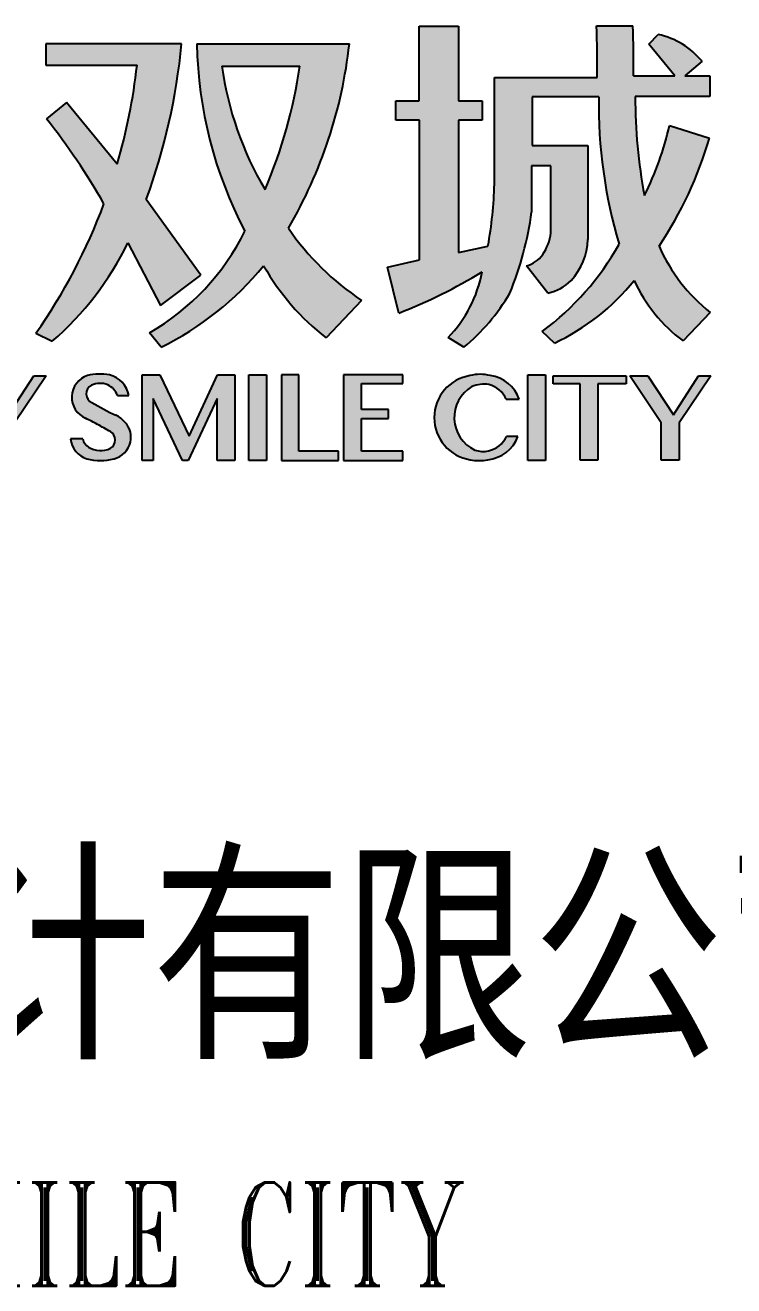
# Model space of a CAD drawing. Extents: x 79570 to 678837, y -1139230 to -612789.
# Drawn here: x 650882 to 651694, y -799597 to -798151 of the extents above; entities that cross this region are included whole.
import ezdxf
from ezdxf.enums import TextEntityAlignment as Align

# ---------------------------------------------------------------- set-up
doc = ezdxf.new("R2010")
doc.units = 0
doc.header["$LTSCALE"] = 1000
doc.header["$MEASUREMENT"] = 0
doc.layers.add('4', color=4, linetype='Continuous')
doc.layers.add('结-图框', color=6, linetype='Continuous')
doc.layers.add('ys-notprint', color=7, linetype='Continuous', plot=False)
doc.styles.add('-黑体', font='simhei.ttf', dxfattribs={"width": 0.8})
doc.styles.add('ROMANT', font='romant__.ttf')
doc.styles.add('蓝绿图框', font='', dxfattribs={"width": 0.7})
doc.styles.get('蓝绿图框').set_extended_font_data('SimSun')

# ---------------------------------------------------------------- blocks, each defined once
blk = doc.blocks.new('template_浙_标准图框A1_A1_0.0000_1bed4683cac0ca9b963c039433737638')
at = {"layer": '结-图框'}
h = blk.add_hatch(color=256, dxfattribs=at)
h.dxf.hatch_style = 1
edge = h.paths.add_edge_path()
edge.add_line((813.7695721354994, 242.7026422862218), (814.6682141392207, 242.7026422862218))
edge.add_line((814.6682141392239, 242.7026422862218), (814.6682141392239, 240.9932476103677))
edge.add_line((814.6682141392239, 240.9932476103677), (815.2141637622324, 240.9932476103677))
edge.add_line((815.2141637622299, 240.9932476103677), (815.2141637622299, 240.5469843456357))
edge.add_line((815.2141637622299, 240.5469843456358), (814.6682141392214, 240.5469843456358))
edge.add_line((814.6682141392239, 240.5469843456358), (814.6682141392239, 237.5126134459092))
edge.add_line((814.6682141392239, 237.5126134459097), (815.3447821016368, 237.6586912687476))
edge.add_arc((806.3977565491923, 239.295739674968), 9.095559010877603, 349.6312149690806, 358.6594599611209)
edge.add_line((815.4908261645505, 239.0829517744405), (815.4908261645505, 241.5272504686791))
edge.add_line((815.4908261645505, 241.52725046868), (817.847022038504, 241.52725046868))
edge.add_arc((788.8055574847667, 241.8243237321967), 29.04298393674298, 359.4139258876629, 361.7582223731725)
edge.add_line((817.8348679277224, 242.7154192132712), (818.6677494235446, 242.7154192132712))
edge.add_arc((782.7796574624517, 241.6816447599831), 35.90297806907018, -0.18648617442420345, 1.649977350097572, ccw=False)
edge.add_line((818.6824453588488, 241.5647880339602), (819.624613657734, 241.5647880339602))
edge.add_line((819.6246136577347, 241.5647880339602), (819.0303026883782, 242.294229374626))
edge.add_line((819.0303026883776, 242.2942293746255), (819.2472375212907, 242.5132760827963))
edge.add_arc((818.8681541335354, 240.7675021098221), 1.786457662408402, 39.30131921946497, 77.74878700178681, ccw=False)
edge.add_line((820.2505608526526, 241.8990420527844), (819.8596263068637, 241.5647880339593))
edge.add_line((819.8596263068648, 241.5647880339602), (820.4294341314504, 241.5647880339602))
edge.add_line((820.4294341314517, 241.5647880339602), (820.4294341314517, 241.0877454677064))
edge.add_line((820.4294341314517, 241.0877454677066), (818.7210451667502, 241.0877454677066))
edge.add_arc((830.5056801320479, 241.0312655749767), 11.78477030932709, 179.7254022111437, 190.8238138373622)
edge.add_arc((812.5903199742925, 241.9791381741361), 7.084506832728371, 333.5014635345365, 347.3608650995628)
edge.add_line((819.503151745268, 240.4289788374226), (820.4209517446478, 240.1341706465083))
edge.add_arc((811.753385235309, 242.6728577415124), 9.031702019004815, 326.27747884430914, 343.6749548405352, ccw=False)
edge.add_arc((822.8782338108977, 239.2372430532032), 3.942649802079687, 203.6014578399106, 231.7883054245152)
edge.add_line((820.4394337217418, 236.1393822450027), (819.8161581127999, 235.4860389529913))
edge.add_arc((821.9514956244111, 238.3609157503997), 3.581142679197817, 204.5359318481756, 233.3965887782442, ccw=False)
edge.add_arc((814.7299719081657, 240.025340852304), 5.063949087915397, 294.9451449955928, 321.5121188794011, ccw=False)
edge.add_line((816.8656943031319, 235.433797515183), (816.5874775954802, 235.7037368728283))
edge.add_arc((812.8502135739491, 240.7733239659519), 6.298242267599562, 306.3973791388744, 330.8118676750951)
edge.add_arc((829.2476804185035, 240.9215689971479), 11.36459946752863, 179.2039518898591, 196.4581701912181, ccw=False)
edge.add_line((817.8841778092565, 241.0794598043376), (816.3588017583372, 241.0794598043376))
edge.add_line((816.3588017583361, 241.0794598043376), (816.3588017583361, 239.9643730058746))
edge.add_line((816.3588017583361, 239.9643730058779), (817.6345635781893, 239.9643730058779))
edge.add_line((817.6345635781909, 239.9643730058779), (817.6345635781909, 237.8106622083463))
edge.add_arc((816.1555451202757, 237.8675435343866), 1.480111848511983, 317.6690443735698, 357.79755653699436, ccw=False)
edge.add_arc((816.5072215713772, 237.6013440154693), 1.041636445427395, 281.77872800229716, 315.4666008945556, ccw=False)
edge.add_line((816.7198535451398, 236.5816410547122), (816.2242111168348, 237.207851359467))
edge.add_arc((816.0591198622369, 237.8478253735339), 0.6609250040867081, 284.4649781916074, 324.806873224143)
edge.add_arc((815.5890785376623, 238.1380582157726), 1.212789333833378, 326.4000445321456, 351.6175411140963)
edge.add_line((816.7889116551105, 237.9612575977299), (816.7889116551105, 239.5027842407793))
edge.add_line((816.7889116551105, 239.5027842407781), (816.3445925677306, 239.5027842407781))
edge.add_line((816.3445925677315, 239.5027842407781), (816.3445925677315, 238.4411744699524))
edge.add_arc((809.051254783627, 239.4064181497833), 7.356933559199436, 337.38340148007984, 352.4609488221905, ccw=False)
edge.add_arc((811.8892057911598, 238.8739531491665), 4.571979752358169, 309.33879371449757, 329.84435030455364, ccw=False)
edge.add_line((814.7874051421813, 235.3379328752253), (814.43011171249, 235.5627751547997))
edge.add_arc((812.3541811343484, 237.5900166253905), 2.901585040170446, 315.6798519324283, 349.6944778030154)
edge.add_arc((808.965962718963, 247.2249182657215), 11.91966546032654, 291.3243640673701, 301.5845253423807, ccw=False)
edge.add_line((813.3005178776675, 236.1213127133688), (813.0392634006137, 237.1773157147243))
edge.add_line((813.039263400613, 237.1773157147218), (813.7720924905426, 237.3414355728791))
edge.add_line((813.7720924905434, 237.3414355728819), (813.7720924905434, 240.5469843456356))
edge.add_line((813.7720924905434, 240.5469843456358), (813.2306654766868, 240.5469843456358))
edge.add_line((813.230665476688, 240.5469843456358), (813.230665476688, 240.9932476103678))
edge.add_line((813.230665476688, 240.9932476103677), (813.7695721355026, 240.9932476103677))
edge.add_line((813.7695721354994, 240.9932476103677), (813.7695721354994, 242.7026422862218))
h = blk.add_hatch(color=256, dxfattribs=at)
h.dxf.hatch_style = 1
edge = h.paths.add_edge_path()
edge.add_line((808.3202788066601, 242.2966803890085), (805.2089255493046, 242.2966803890085))
edge.add_line((805.2089255493047, 242.2966803890085), (805.2089255493047, 241.8098894341328))
edge.add_line((805.2089255493047, 241.8098894341329), (807.2992152985098, 241.8098894341329))
edge.add_arc((794.1067418006487, 243.2707834958346), 13.27311449702996, 343.65751425388993, 353.680986466585, ccw=False)
edge.add_line((806.8435814477598, 239.5360165345573), (805.681851096406, 240.9498250895364))
edge.add_line((805.6818510964049, 240.9498250895358), (805.226607488515, 240.5757501730804))
edge.add_arc((793.3489910458484, 231.1385733879124), 15.1703025030376, 29.584723866134425, 38.46835555400588, ccw=False)
edge.add_arc((794.1067418007997, 243.2707834942339), 13.27311449674798, 325.01401999794234, 339.52701739401016, ccw=False)
edge.add_line((804.9813032490138, 235.6602985062163), (805.3575313584442, 235.4750357545346))
edge.add_arc((800.7629664611495, 240.786182579086), 7.022699423112019, 310.8624148966637, 334.2683795760215)
edge.add_line((807.0892778468051, 237.7372333438416), (807.8363767258544, 236.2987955967407))
edge.add_line((807.836376725857, 236.2987955967401), (808.7646295916222, 236.9948975781578))
edge.add_line((808.7646295916202, 236.9948975781554), (807.5125495674932, 238.7315641796628))
edge.add_arc((794.0445396343948, 243.6569984264606), 14.34040425084237, 339.9118471469525, 354.5567889969488)
h = blk.add_hatch(color=256, dxfattribs=at)
h.dxf.hatch_style = 1
edge = h.paths.add_edge_path(flags=16)
edge.add_line((809.2470930816526, 241.7870077352691), (811.028975900236, 241.7870077352691))
edge.add_arc((799.9371535113014, 243.3793637005238), 11.20553976512236, 336.76650094883433, 351.83036563228757, ccw=False)
edge.add_arc((816.6824579407048, 242.7955302595201), 7.503450424247408, 187.7243792423148, 210.7505060551851, ccw=False)
edge = h.paths.add_edge_path()
edge.add_line((808.6715368932219, 242.2966803890085), (812.1664306595084, 242.2966803890085))
edge.add_arc((801.541319540579, 243.4633283546209), 10.68896878867694, 329.69157524311663, 353.7339665568783, ccw=False)
edge.add_arc((815.9002935626058, 241.5916088357517), 6.223734361380514, 214.4704643649376, 236.314806677029)
edge.add_line((812.448427439791, 236.4128551564172), (811.633333950688, 235.5544260518967))
edge.add_arc((815.0873682754573, 239.9900353718458), 5.621830943373866, 209.6576237228904, 232.0919042003579, ccw=False)
edge.add_arc((804.70419014046, 241.7171907928023), 7.110306129659332, 296.25451264312085, 320.6437888181148, ccw=False)
edge.add_line((807.8495003745638, 235.3403987475249), (807.5881600506165, 235.6688942102643))
edge.add_arc((804.8284966759838, 240.434284271525), 5.506785303354135, 300.0753661857711, 333.7923745394235)
edge.add_arc((818.3585262488859, 242.4852601902367), 9.688824754230122, 181.1152548742489, 207.5607523204311, ccw=False)
h = blk.add_hatch(color=256, dxfattribs=at)
h.dxf.hatch_style = 1
h.paths.add_polyline_path([(803.3549842615339, 234.6842311671699), (803.7718465906501, 234.6842311671699), (804.3570565964774, 233.7900453567545), (804.9350548926468, 234.6842311671699), (805.2141737114744, 234.6842311671699), (804.4883069787656, 233.6069210004553), (804.4883069787656, 232.7511079272699), (804.0793021498557, 232.7511079272699), (804.0793021498557, 233.6069210004553)])
h = blk.add_hatch(color=256, dxfattribs=at)
h.dxf.hatch_style = 1
edge = h.paths.add_edge_path()
edge.add_arc((806.5319989443506, 234.1311981925228), 0.5875577018442547, 9.979563985570914, 76.72235013833337)
edge.add_arc((806.4417089200397, 233.4873307513717), 1.236407264423777, 79.50390551651475, 102.9530508255875)
edge.add_arc((806.3346647755434, 234.191550899357), 0.5288289119453592, 108.7629558880895, 246.0199713744143)
edge.add_arc((803.6767258099399, 228.5935151299618), 5.668334896418925, 61.369700030136016, 64.46939816788858, ccw=False)
edge.add_arc((795.183491313318, 213.1046563432428), 23.33297503520683, 60.45609718928739, 61.28821665029977, ccw=False)
edge.add_arc((806.5799821253195, 233.2129143906241), 0.2197316658378983, -60.328376840993826, 60.328376840993826, ccw=False)
edge.add_arc((806.4607675979687, 233.4875650727845), 0.5183959151119726, 238.3379892776228, 296.09080342898534, ccw=False)
edge.add_arc((806.3492797095832, 233.2999834165166), 0.3002344331995251, 192.0612385242633, 237.6568679035461, ccw=False)
edge.add_line((806.0556730045873, 233.2372473211726), (805.7764130309347, 233.2372473211726))
edge.add_arc((806.3056055870538, 233.2866328094169), 0.5314919452822838, 185.3315345130213, 253.051834950135)
edge.add_arc((806.4613929909847, 234.0227421496384), 1.282720699871687, 255.9814703427326, 284.0185296572674)
edge.add_arc((806.6249573632913, 233.3014906566514), 0.5435649159488091, 285.7073843022239, 345.156245334417)
edge.add_arc((805.771658253535, 233.277960710855), 1.383572241510235, 355.2021462974525, 364.7978537025475)
edge.add_arc((806.5624318258888, 233.217061092213), 0.6139066508539941, 16.72044183706871, 65.88690330314436)
edge.add_arc((809.1453674800687, 238.7713090826201), 5.511621756112102, 238.4974382818603, 244.9676640998399, ccw=False)
edge.add_arc((806.357000863436, 234.2717616401842), 0.2197789584599424, 118.1847998206423, 245.3517665290886, ccw=False)
edge.add_arc((806.4554446418133, 234.0360253936306), 0.474696680941686, 68.68697425273098, 115.2177546184648, ccw=False)
edge.add_arc((806.440298891911, 234.0890237914628), 0.4321184714965447, 18.886055710714913, 64.25756271189198, ccw=False)
edge.add_line((806.8491539041606, 234.2288949906633), (807.1106666786877, 234.2288949906633))
edge.add_line((807.1106666786882, 234.2288949906633), (807.1106666786882, 234.2330201264581))
h = blk.add_hatch(color=256, dxfattribs=at)
h.dxf.hatch_style = 1
h.paths.add_polyline_path([(807.4181131035002, 232.7424469552716), (807.4181131035002, 234.7086575805606), (807.8188874404232, 234.7086575805606), (808.4983155093623, 233.3016073351719), (809.1407802830545, 234.7086575805606), (809.5402401552456, 234.7086575805606), (809.5402401552456, 232.7424469552716), (809.1341439280768, 232.7424469552716), (809.1341439280768, 234.1595733377235), (808.4683773806983, 232.7424469552716), (808.3418817260235, 232.7424469552716), (807.669457541957, 234.1595733377235), (807.669457541957, 232.7424469552716)])
h = blk.add_hatch(color=256, dxfattribs=at)
h.dxf.hatch_style = 1
h.paths.add_polyline_path([(809.8603322381632, 234.7039265618532), (810.2665884528988, 234.7039265618532), (810.2665884528988, 232.7390315824414), (809.8603322381632, 232.7390315824414)])
h = blk.add_hatch(color=256, dxfattribs=at)
h.dxf.hatch_style = 1
h.paths.add_polyline_path([(810.6098540556168, 234.7045130734041), (810.6098540556168, 232.7390315824414), (811.9171536973963, 232.7390315824414), (811.9171536973963, 232.9537722942605), (811.0060814884428, 232.9537722942605), (811.0060814884428, 234.7045130734041)])
h = blk.add_hatch(color=256, dxfattribs=at)
h.dxf.hatch_style = 1
h.paths.add_polyline_path([(812.0309603781907, 234.7045130734041), (812.0309603781907, 232.7390315824414), (813.3915036898215, 232.7390315824414), (813.3915036898215, 232.9537722942605), (812.4445070258089, 232.9537722942605), (812.4445070258089, 233.7014906512195), (813.0629537981313, 233.7014906512195), (813.0629537981313, 233.9100756771204), (812.4445070258089, 233.9100756771204), (812.4445070258089, 234.5100592254475), (813.395674306129, 234.5100592254475), (813.395674306129, 234.7045130734041)])
h = blk.add_hatch(color=256, dxfattribs=at)
h.dxf.hatch_style = 1
edge = h.paths.add_edge_path()
edge.add_line((815.7627489991792, 234.1475635532515), (816.0627371879973, 234.1475635532515))
edge.add_arc((815.2777256185555, 233.861913273704), 0.8353677312163811, 19.99545198530307, 81.94993388079642)
edge.add_arc((815.1657431379535, 233.7904277177404), 0.9273328874399493, 75.70537487195199, 104.294625128048)
edge.add_arc((815.089750543536, 233.7237933070719), 0.9773024647965304, 99.00532005081116, 260.9946799491889)
edge.add_arc((815.1381500741936, 233.8073904295907), 1.068009382309315, 259.1318362465394, 280.8681637534605)
edge.add_arc((815.2504970332857, 233.5895990032423), 0.83581651823578, 276.1143896109836, 339.0643084004178)
edge.add_line((816.0311346735925, 233.2909451455798), (815.7701998908007, 233.2909451455798))
edge.add_arc((815.2154186992002, 233.5659570686585), 0.6192041088265274, 283.1978034704727, 333.6318141999914, ccw=False)
edge.add_arc((815.2306584126482, 233.5348329638637), 0.585473678404723, 251.2794349263173, 282.4411944081636, ccw=False)
edge.add_arc((815.3939590419832, 233.7250344921667), 0.8233637378956433, 120.44568711121721, 244.7508538855179, ccw=False)
edge.add_arc((815.254235451087, 233.7762341627658), 0.7146999176761683, 81.01837347502311, 112.84653703775211, ccw=False)
edge.add_arc((815.2154299383174, 233.901033927732), 0.6002791106146559, 24.248291325319315, 75.49162436674101, ccw=False)
h = blk.add_hatch(color=256, dxfattribs=at)
h.dxf.hatch_style = 1
h.paths.add_polyline_path([(816.2550076637726, 234.7039265618532), (816.6612638785055, 234.7039265618532), (816.6612638785055, 232.7390315824414), (816.2550076637726, 232.7390315824414)])
h = blk.add_hatch(color=256, dxfattribs=at)
h.dxf.hatch_style = 1
h.paths.add_polyline_path([(816.8350109438879, 234.6842311671699), (818.5148034575332, 234.6842311671699), (818.5148034575332, 234.5028760311634), (817.8601519923404, 234.5028760311634), (817.8601519923404, 232.7511079272699), (817.457319561403, 232.7511079272699), (817.457319561403, 234.5028760311634), (816.8350109438879, 234.5028760311634)])
h = blk.add_hatch(color=256, dxfattribs=at)
h.dxf.hatch_style = 1
h.paths.add_polyline_path([(818.5934410836853, 234.6842311671699), (819.0103034131162, 234.6842311671699), (819.5955134183105, 233.7900453567545), (820.1735117147982, 234.6842311671699), (820.4526305333065, 234.6842311671699), (819.7267638012318, 233.6069210004553), (819.7267638012318, 232.7511079272699), (819.3177589723218, 232.7511079272699), (819.3177589723218, 233.6069210004553)])
for p, q in [((813.7695721354994, 242.7026422862218), (814.6682141392239, 242.7026422862218)), ((813.7695721354994, 240.9932476103677), (813.7695721354994, 242.7026422862218)), ((814.6682141392239, 242.7026422862218), (814.6682141392239, 240.9932476103677)), ((817.8348679277224, 242.7154192132712), (818.6677494235446, 242.7154192132712)), ((819.0303026883776, 242.2942293746255), (819.2472375212901, 242.5132760827964)), ((808.3202788066601, 242.2966803890085), (805.2089255493047, 242.2966803890085)), ((805.2089255493047, 242.2966803890085), (805.2089255493047, 241.8098894341329)), ((808.6715368932219, 242.2966803890085), (812.1664306595085, 242.2966803890085)), ((819.6246136577347, 241.5647880339602), (819.0303026883776, 242.2942293746255)), ((805.2089255493047, 241.8098894341329), (807.2992152985098, 241.8098894341329)), ((809.2470930816526, 241.7870077352691), (811.0289759002353, 241.7870077352691)), ((820.2505608526526, 241.8990420527844), (819.8596263068648, 241.5647880339602)), ((815.4908261645505, 239.0829517744405), (815.4908261645505, 241.52725046868)), ((815.4908261645505, 241.52725046868), (817.8470220385052, 241.52725046868)), ((818.6824453588488, 241.5647880339602), (819.6246136577347, 241.5647880339602)), ((819.8596263068648, 241.5647880339602), (820.4294341314517, 241.5647880339602)), ((820.4294341314517, 241.5647880339602), (820.4294341314517, 241.0877454677066)), ((805.6818510964049, 240.9498250895358), (805.2266074885165, 240.5757501730805)), ((806.8435814477598, 239.5360165345573), (805.6818510964049, 240.9498250895358)), ((813.230665476688, 240.5469843456358), (813.230665476688, 240.9932476103677)), ((813.230665476688, 240.9932476103677), (813.7695721354994, 240.9932476103677)), ((814.6682141392239, 240.9932476103677), (815.2141637622299, 240.9932476103677)), ((815.2141637622299, 240.9932476103677), (815.2141637622299, 240.5469843456358)), ((817.8841778092565, 241.0794598043376), (816.3588017583361, 241.0794598043376)), ((816.3588017583361, 241.0794598043376), (816.3588017583361, 239.9643730058779)), ((820.4294341314517, 241.0877454677066), (818.7210451667506, 241.0877454677066)), ((813.7720924905434, 240.5469843456358), (813.230665476688, 240.5469843456358)), ((813.7720924905434, 237.3414355728819), (813.7720924905434, 240.5469843456358)), ((815.2141637622299, 240.5469843456358), (814.6682141392239, 240.5469843456358)), ((814.6682141392239, 240.5469843456358), (814.6682141392239, 237.5126134459097)), ((819.503151745268, 240.4289788374226), (820.4209517446452, 240.1341706465082)), ((816.3588017583361, 239.9643730058779), (817.6345635781909, 239.9643730058779)), ((817.6345635781909, 239.9643730058779), (817.6345635781909, 237.8106622083451)), ((816.7889116551105, 239.5027842407781), (816.3445925677315, 239.5027842407781)), ((816.3445925677315, 239.5027842407781), (816.3445925677315, 238.4411744699537)), ((816.7889116551105, 237.9612575977299), (816.7889116551105, 239.5027842407781)), ((808.7646295916202, 236.9948975781554), (807.5125495674956, 238.7315641796649)), ((807.0892778468051, 237.7372333438416), (807.836376725857, 236.2987955967401)), ((814.6682141392239, 237.5126134459097), (815.3447821016343, 237.6586912687471)), ((813.039263400613, 237.1773157147218), (813.7720924905434, 237.3414355728819)), ((813.3005178776675, 236.1213127133688), (813.039263400613, 237.1773157147218)), ((816.7198535451398, 236.5816410547122), (816.2242111168352, 237.2078513594661)), ((807.836376725857, 236.2987955967401), (808.7646295916202, 236.9948975781554)), ((812.448427439791, 236.4128551564172), (811.6333339506855, 235.5544260519)), ((820.4394337217418, 236.1393822450027), (819.8161581128024, 235.4860389529913)), ((816.8656943031319, 235.433797515183), (816.5874775954808, 235.7037368728306)), ((804.9813032490138, 235.6602985062163), (805.3575313584415, 235.4750357545345)), ((807.8495003745638, 235.3403987475249), (807.5881600506154, 235.6688942102646)), ((814.7874051421813, 235.3379328752253), (814.4301117124887, 235.5627751548)), ((804.3570565964774, 233.7900453567545), (804.9350548926468, 234.6842311671699)), ((805.2141737114744, 234.6842311671699), (804.4883069787656, 233.6069210004553)), ((804.9350548926468, 234.6842311671699), (805.2141737114744, 234.6842311671699)), ((807.4181131035002, 232.7424469552716), (807.4181131035002, 234.7086575805606)), ((807.4181131035002, 234.7086575805606), (807.8188874404232, 234.7086575805606)), ((807.8188874404232, 234.7086575805606), (808.4983155093623, 233.3016073351719)), ((808.4983155093623, 233.3016073351719), (809.1407802830545, 234.7086575805606)), ((809.1407802830545, 234.7086575805606), (809.5402401552456, 234.7086575805606)), ((809.5402401552456, 234.7086575805606), (809.5402401552456, 232.7424469552716)), ((809.8603322381632, 234.7039265618532), (810.2665884528988, 234.7039265618532)), ((809.8603322381632, 232.7390315824414), (809.8603322381632, 234.7039265618532)), ((810.2665884528988, 234.7039265618532), (810.2665884528988, 232.7390315824414)), ((810.6098540556168, 234.7045130734041), (810.6098540556168, 232.7390315824414)), ((811.0060814884428, 234.7045130734041), (810.6098540556168, 234.7045130734041)), ((811.0060814884428, 232.9537722942605), (811.0060814884428, 234.7045130734041)), ((812.0309603781907, 234.7045130734041), (812.0309603781907, 232.7390315824414)), ((813.395674306129, 234.7045130734041), (812.0309603781907, 234.7045130734041)), ((813.395674306129, 234.5100592254475), (813.395674306129, 234.7045130734041)), ((816.2550076637726, 234.7039265618532), (816.6612638785055, 234.7039265618532)), ((816.2550076637726, 232.7390315824414), (816.2550076637726, 234.7039265618532)), ((816.6612638785055, 234.7039265618532), (816.6612638785055, 232.7390315824414)), ((816.8350109438879, 234.6842311671699), (818.5148034575332, 234.6842311671699)), ((816.8350109438879, 234.5028760311634), (816.8350109438879, 234.6842311671699)), ((818.5148034575332, 234.6842311671699), (818.5148034575332, 234.5028760311634)), ((818.5934410836853, 234.6842311671699), (819.0103034131162, 234.6842311671699)), ((819.3177589723218, 233.6069210004553), (818.5934410836853, 234.6842311671699)), ((819.0103034131162, 234.6842311671699), (819.5955134183105, 233.7900453567545)), ((819.5955134183105, 233.7900453567545), (820.1735117147982, 234.6842311671699)), ((820.4526305333065, 234.6842311671699), (819.7267638012318, 233.6069210004553)), ((820.1735117147982, 234.6842311671699), (820.4526305333065, 234.6842311671699)), ((806.8491539041606, 234.2288949906633), (807.1106666786882, 234.2288949906633)), ((807.1106666786882, 234.2288949906633), (807.1106666786882, 234.2330201264613)), ((812.4445070258089, 233.9100756771204), (812.4445070258089, 234.5100592254475)), ((812.4445070258089, 234.5100592254475), (813.395674306129, 234.5100592254475)), ((817.457319561403, 234.5028760311634), (816.8350109438879, 234.5028760311634)), ((817.457319561403, 232.7511079272699), (817.457319561403, 234.5028760311634)), ((818.5148034575332, 234.5028760311634), (817.8601519923404, 234.5028760311634)), ((817.8601519923404, 234.5028760311634), (817.8601519923404, 232.7511079272699)), ((808.3418817260235, 232.7424469552716), (807.669457541957, 234.1595733377235)), ((807.669457541957, 234.1595733377235), (807.669457541957, 232.7424469552716)), ((809.1341439280768, 234.1595733377235), (808.4683773806983, 232.7424469552716)), ((809.1341439280768, 232.7424469552716), (809.1341439280768, 234.1595733377235)), ((815.7627489991792, 234.1475635532515), (816.0627371879973, 234.1475635532515)), ((813.0629537981313, 233.9100756771204), (812.4445070258089, 233.9100756771204)), ((812.4445070258089, 232.9537722942605), (812.4445070258089, 233.7014906512195)), ((812.4445070258089, 233.7014906512195), (813.0629537981313, 233.7014906512195)), ((813.0629537981313, 233.7014906512195), (813.0629537981313, 233.9100756771204)), ((819.3177589723218, 232.7511079272699), (819.3177589723218, 233.6069210004553)), ((819.7267638012318, 233.6069210004553), (819.7267638012318, 232.7511079272699)), ((806.0556730045873, 233.2372473211726), (805.7764130309333, 233.2372473211726)), ((816.0311346735925, 233.2909451455798), (815.7701998908005, 233.2909451455798)), ((811.9171536973963, 232.9537722942605), (811.0060814884428, 232.9537722942605)), ((811.9171536973963, 232.7390315824414), (811.9171536973963, 232.9537722942605)), ((813.3915036898215, 232.9537722942605), (812.4445070258089, 232.9537722942605)), ((813.3915036898215, 232.7390315824414), (813.3915036898215, 232.9537722942605)), ((807.669457541957, 232.7424469552716), (807.4181131035002, 232.7424469552716)), ((808.4683773806983, 232.7424469552716), (808.3418817260235, 232.7424469552716)), ((809.5402401552456, 232.7424469552716), (809.1341439280768, 232.7424469552716)), ((810.2665884528988, 232.7390315824414), (809.8603322381632, 232.7390315824414)), ((810.6098540556168, 232.7390315824414), (811.9171536973963, 232.7390315824414)), ((812.0309603781907, 232.7390315824414), (813.3915036898215, 232.7390315824414)), ((816.6612638785055, 232.7390315824414), (816.2550076637726, 232.7390315824414)), ((817.8601519923404, 232.7511079272699), (817.457319561403, 232.7511079272699)), ((819.7267638012318, 232.7511079272699), (819.3177589723218, 232.7511079272699))]:
    blk.add_line(p, q, dxfattribs=at)
for centre, radius, start, end in [((788.8055574847667, 241.8243237321967), 29.04298393674298, 359.4139258858578, 1.75822237446452), ((782.7796574624517, 241.6816447599831), 35.90297806907018, 359.8135138285441, 1.649977351924306), ((818.8681541335354, 240.7675021098221), 1.786457662408402, 39.30131921924847, 77.74878700163082), ((794.0445396343948, 243.6569984264606), 14.34040425084237, 339.911847147097, 354.5567889927167), ((818.3585262488859, 242.4852601902367), 9.688824754230122, 181.1152548756236, 207.560752324121), ((801.541319540579, 243.4633283546209), 10.68896878867694, 329.691575238513, 353.7339665603176), ((794.1067418006487, 243.2707834958346), 13.27311449702996, 343.6575142512782, 353.6809864696241), ((816.6824579407048, 242.7955302595201), 7.503450424247408, 187.7243792365295, 210.7505060538134), ((799.9371535113014, 243.3793637005238), 11.20553976512236, 336.7665009496844, 351.8303656321805), ((829.2476804185035, 240.9215689971479), 11.36459946752863, 179.2039518916048, 196.458170190158), ((830.5056801320479, 241.0312655749767), 11.78477030932709, 179.7254022072212, 190.8238138411799), ((793.3489910458484, 231.1385733879124), 15.1703025030376, 29.58472386752748, 38.46835555427995), ((812.5903199742925, 241.9791381741361), 7.084506832728371, 333.5014635384818, 347.3608651016419), ((811.753385235309, 242.6728577415124), 9.031702019004815, 326.2774788466531, 343.674954840681), ((806.3977565491923, 239.295739674968), 9.095559010877603, 349.6312149735526, 358.6594599631161), ((794.1067418007997, 243.2707834942339), 13.27311449674798, 325.0140199995527, 339.5270173899736), ((809.051254783627, 239.4064181497833), 7.356933559199436, 337.3834014813342, 352.460948823767), ((804.8284966759838, 240.434284271525), 5.506785303354135, 300.0753661840986, 333.7923745384653), ((815.9002935626058, 241.5916088357517), 6.223734361380514, 214.4704643691224, 236.3148066725838), ((800.7629664611495, 240.786182579086), 7.022699423112019, 310.8624148964628, 334.2683795774308), ((812.8502135739491, 240.7733239659519), 6.298242267599562, 306.3973791379382, 330.8118676736645), ((815.5890785376623, 238.1380582157726), 1.212789333833378, 326.4000445283651, 351.6175411143599), ((816.1555451202757, 237.8675435343866), 1.480111848511983, 317.6690443748289, 357.7975565344652), ((816.0591198622369, 237.8478253735339), 0.6609250040867081, 284.4649781867329, 324.806873225587), ((822.8782338108977, 239.2372430532032), 3.942649802079687, 203.6014578410919, 231.7883054249148), ((804.70419014046, 241.7171907928023), 7.110306129659332, 296.2545126435826, 320.6437888146236), ((815.0873682754573, 239.9900353718458), 5.621830943373866, 209.6576237180405, 232.091904198526), ((808.965962718963, 247.2249182657215), 11.91966546032654, 291.3243640687903, 301.5845253419967), ((812.3541811343484, 237.5900166253905), 2.901585040170446, 315.679851929131, 349.6944778054314), ((816.5072215713772, 237.6013440154693), 1.041636445427395, 281.7787280010007, 315.4666008972881), ((814.7299719081657, 240.025340852304), 5.063949087915397, 294.9451449951735, 321.512118882461), ((821.9514956244111, 238.3609157503997), 3.581142679197817, 204.5359318522605, 233.3965887816377), ((811.8892057911598, 238.8739531491665), 4.571979752358169, 309.3387937114468, 329.8443503011219), ((806.3346647755434, 234.191550899357), 0.5288289119453592, 108.7629558903734, 246.0199713706269), ((806.4417089200397, 233.4873307513717), 1.236407264423777, 79.50390551892681, 102.9530508229206), ((806.5319989443506, 234.1311981925228), 0.5875577018442547, 9.979563987979514, 76.72235014103195), ((815.089750543536, 233.7237933070719), 0.9773024647965304, 99.00532005516062, 260.9946799448394), ((815.1657431379535, 233.7904277177404), 0.9273328874399493, 75.7053748701893, 104.2946251298107), ((815.2777256185555, 233.861913273704), 0.8353677312163811, 19.9954519884976, 81.94993387982886), ((806.357000863436, 234.2717616401842), 0.2197789584599424, 118.1847998188487, 245.3517665292848), ((806.4554446418133, 234.0360253936306), 0.474696680941686, 68.68697425534822, 115.2177546207718), ((806.440298891911, 234.0890237914628), 0.4321184714965447, 18.88605570733322, 64.25756271335322), ((815.3939590419832, 233.7250344921667), 0.8233637378956433, 120.445687112804, 244.7508538860114), ((815.254235451087, 233.7762341627658), 0.7146999176761683, 81.01837347029026, 112.8465370373686), ((815.2154299383174, 233.901033927732), 0.6002791106146559, 24.24829132193211, 75.49162436603916), ((809.1453674800687, 238.7713090826201), 5.511621756112102, 238.497438280388, 244.9676641009389), ((803.6767258099399, 228.5935151299618), 5.668334896418925, 61.36970002752166, 64.46939816784155), ((806.5624318258888, 233.217061092213), 0.6139066508539941, 16.72044183407183, 65.88690330274063), ((795.183491313318, 213.1046563432428), 23.33297503520683, 60.4560971898985, 61.28821665012411), ((806.5799821253195, 233.2129143906241), 0.2197316658378983, 299.6716231569721, 60.32837684302784), ((805.771658253535, 233.277960710855), 1.383572241510235, 355.2021463006566, 4.797853699343372), ((806.3056055870538, 233.2866328094169), 0.5314919452822838, 185.3315345158497, 253.0518349494876), ((806.3492797095832, 233.2999834165166), 0.3002344331995251, 192.0612385268535, 237.6568679062163), ((806.6249573632913, 233.3014906566514), 0.5435649159488091, 285.7073843042501, 345.1562453302288), ((815.2504970332857, 233.5895990032423), 0.83581651823578, 276.1143896115258, 339.0643084034215), ((815.2154186992002, 233.5659570686585), 0.6192041088265274, 283.1978034714416, 333.6318142041126), ((806.4607675979687, 233.4875650727845), 0.5183959151119726, 238.3379892750855, 296.0908034248304), ((815.2306584126482, 233.5348329638637), 0.585473678404723, 251.2794349243896, 282.4411944077015), ((806.4613929909847, 234.0227421496384), 1.282720699871687, 255.9814703440123, 284.0185296559878), ((815.1381500741936, 233.8073904295907), 1.068009382309315, 259.1318362475404, 280.8681637524596)]:
    blk.add_arc(centre, radius, start, end, dxfattribs=at)
at = {"color": 6, "style": '蓝绿图框', "width": 0.7}
for tag, p in [('专业审定', (782.4773289518016, 167.5000025500794)), ('专业审核', (782.4773289517989, 158.5000025500794)), ('项目经理', (782.4773289518016, 149.5000025500776)), ('专业负责', (782.4773289517989, 140.5000025500794)), ('专业校对', (782.4773289518016, 131.5000025500794)), ('专业设计', (782.4773289518016, 122.5000025500794)), ('专业制图', (782.4773289518016, 113.5000025500794))]:
    blk.add_attdef(tag, text='', height=3, dxfattribs=at).set_placement(p, align=Align.MIDDLE)
for tag, height, p in [('日期', 3, (821.4486885150527, 113.5000025500849)), ('建设单位', 3.5, (796.0000040574514, 97.71680751249369)), ('项目名称', 3.5, (796.0036289328946, 76.9574456618684)), ('子项名称', 3.5, (796.2638906376624, 63.68845313682687)), ('图纸名称', 3.5, (796.284507595753, 51.48279787982756)), ('图纸名称', 3.5, (796.3750837075368, 46.45471373741202)), ('图纸名称', 3.5, (796.4762630775367, 41.63660427579816)), ('项目编号', 3, (796.146182278706, 32.7491827509366)), ('图号', 3, (789.2000134241562, 23.50000255008672)), ('修改版次', 3, (823.7478286553469, 23.50000255008672))]:
    blk.add_attdef(tag, text='', height=height, dxfattribs=at).set_placement(p, align=Align.MIDDLE_CENTER)
at = {"layer": 'ys-notprint', "color": 6, "style": '蓝绿图框', "width": 0.7}
for tag, p in [('暖通', (21.08550312612715, 577.8394019365915)), ('电气', (21.02001238455887, 564.8195336493154)), ('给排水', (21.34910817921082, 552.5493582411891)), ('结构', (21.47003237925128, 539.6416676044628)), ('建筑', (21.39971938465533, 526.5294264274689))]:
    blk.add_attdef(tag, text='', height=2.5, rotation=90.78007159280595, dxfattribs=at).set_placement(p, align=Align.MIDDLE)
blk.add_attdef('设计发图章', text='', height=3, dxfattribs=at).set_placement((747.0923638749964, 465.4798797882231), align=Align.MIDDLE)
at = {"layer": '结-图框'}
for s, height, style, width, p in [('浙江蓝绿双城建筑设计有限公司', 4, '-黑体', 0.8, (763.9891752026351, 219.439626765412)), ('ZHEJIANG SMART CITY SMILE CITY', 2.37006, 'ROMANT', 0.7, (773.6853294793336, 213.8095201789747))]:
    blk.add_text(s, height=height, dxfattribs=dict(at, style=style, width=width)).set_placement(p)
at = {"layer": '结-图框', "style": '蓝绿图框', "width": 0.7}
for tag, p in [('项目经理', (792.5000040574541, 572.0000025500885)), ('专业负责', (792.5000040574541, 564.0000025500885)), ('专业设计', (792.5000040574541, 556.0000025500885))]:
    blk.add_attdef(tag, text='', height=3.5, dxfattribs=at).set_placement(p, align=Align.MIDDLE_CENTER)

msp = doc.modelspace()

# ---------------------------------------------------------------- block references
at = {"layer": '4', "xscale": 50, "yscale": 50, "zscale": 50}
msp.add_blockref('template_浙_标准图框A1_A1_0.0000_1bed4683cac0ca9b963c039433737638', (610645.1337016218, -810287.6741391949), dxfattribs=at)

doc.saveas('drawing.dxf')
